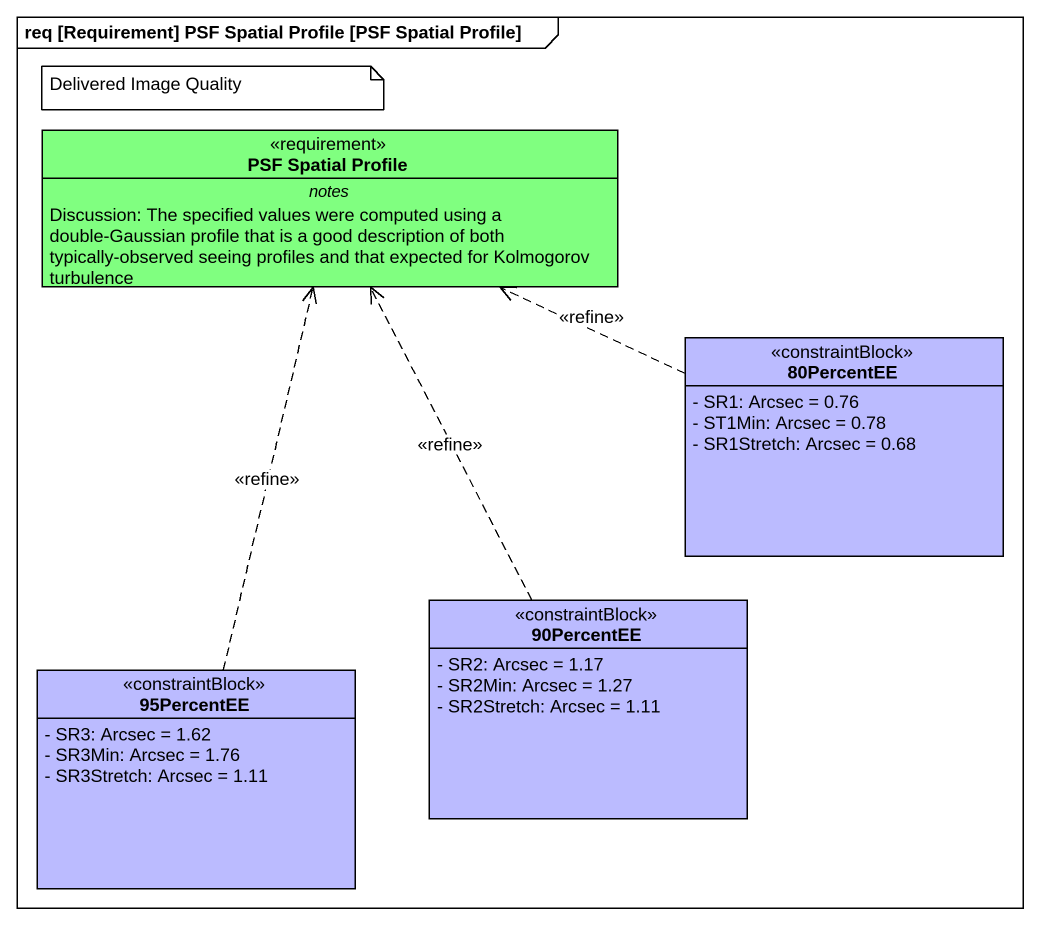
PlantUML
@startuml
mainframe req [Requirement] PSF Spatial Profile [PSF Spatial Profile]
hide circle
hide empty members
skinparam classAttributeIconSize 0
class "PSF Spatial Profile" as PSF_Spatial_Profile <<requirement>> #80FF80 {
  -- notes --
  Discussion: The specified values were computed using a double-Gaussian profile that is a good description of both typically-observed seeing profiles and that expected for Kolmogorov turbulence
}
class "80PercentEE" as c80PercentEE <<constraintBlock>> #BBBBFF {
  - SR1: Arcsec = 0.76
  - ST1Min: Arcsec = 0.78
  - SR1Stretch: Arcsec = 0.68
}
class "90PercentEE" as c90PercentEE <<constraintBlock>> #BBBBFF {
  - SR2: Arcsec = 1.17
  - SR2Min: Arcsec = 1.27
  - SR2Stretch: Arcsec = 1.11
}
class "95PercentEE" as c95PercentEE <<constraintBlock>> #BBBBFF {
  - SR3: Arcsec = 1.62
  - SR3Min: Arcsec = 1.76
  - SR3Stretch: Arcsec = 1.11
}
c80PercentEE .left.> PSF_Spatial_Profile : <<refine>>
c90PercentEE .up.> PSF_Spatial_Profile : <<refine>>
c95PercentEE .up.> PSF_Spatial_Profile : <<refine>>
note as N1
  Delivered Image Quality
end note
@enduml
